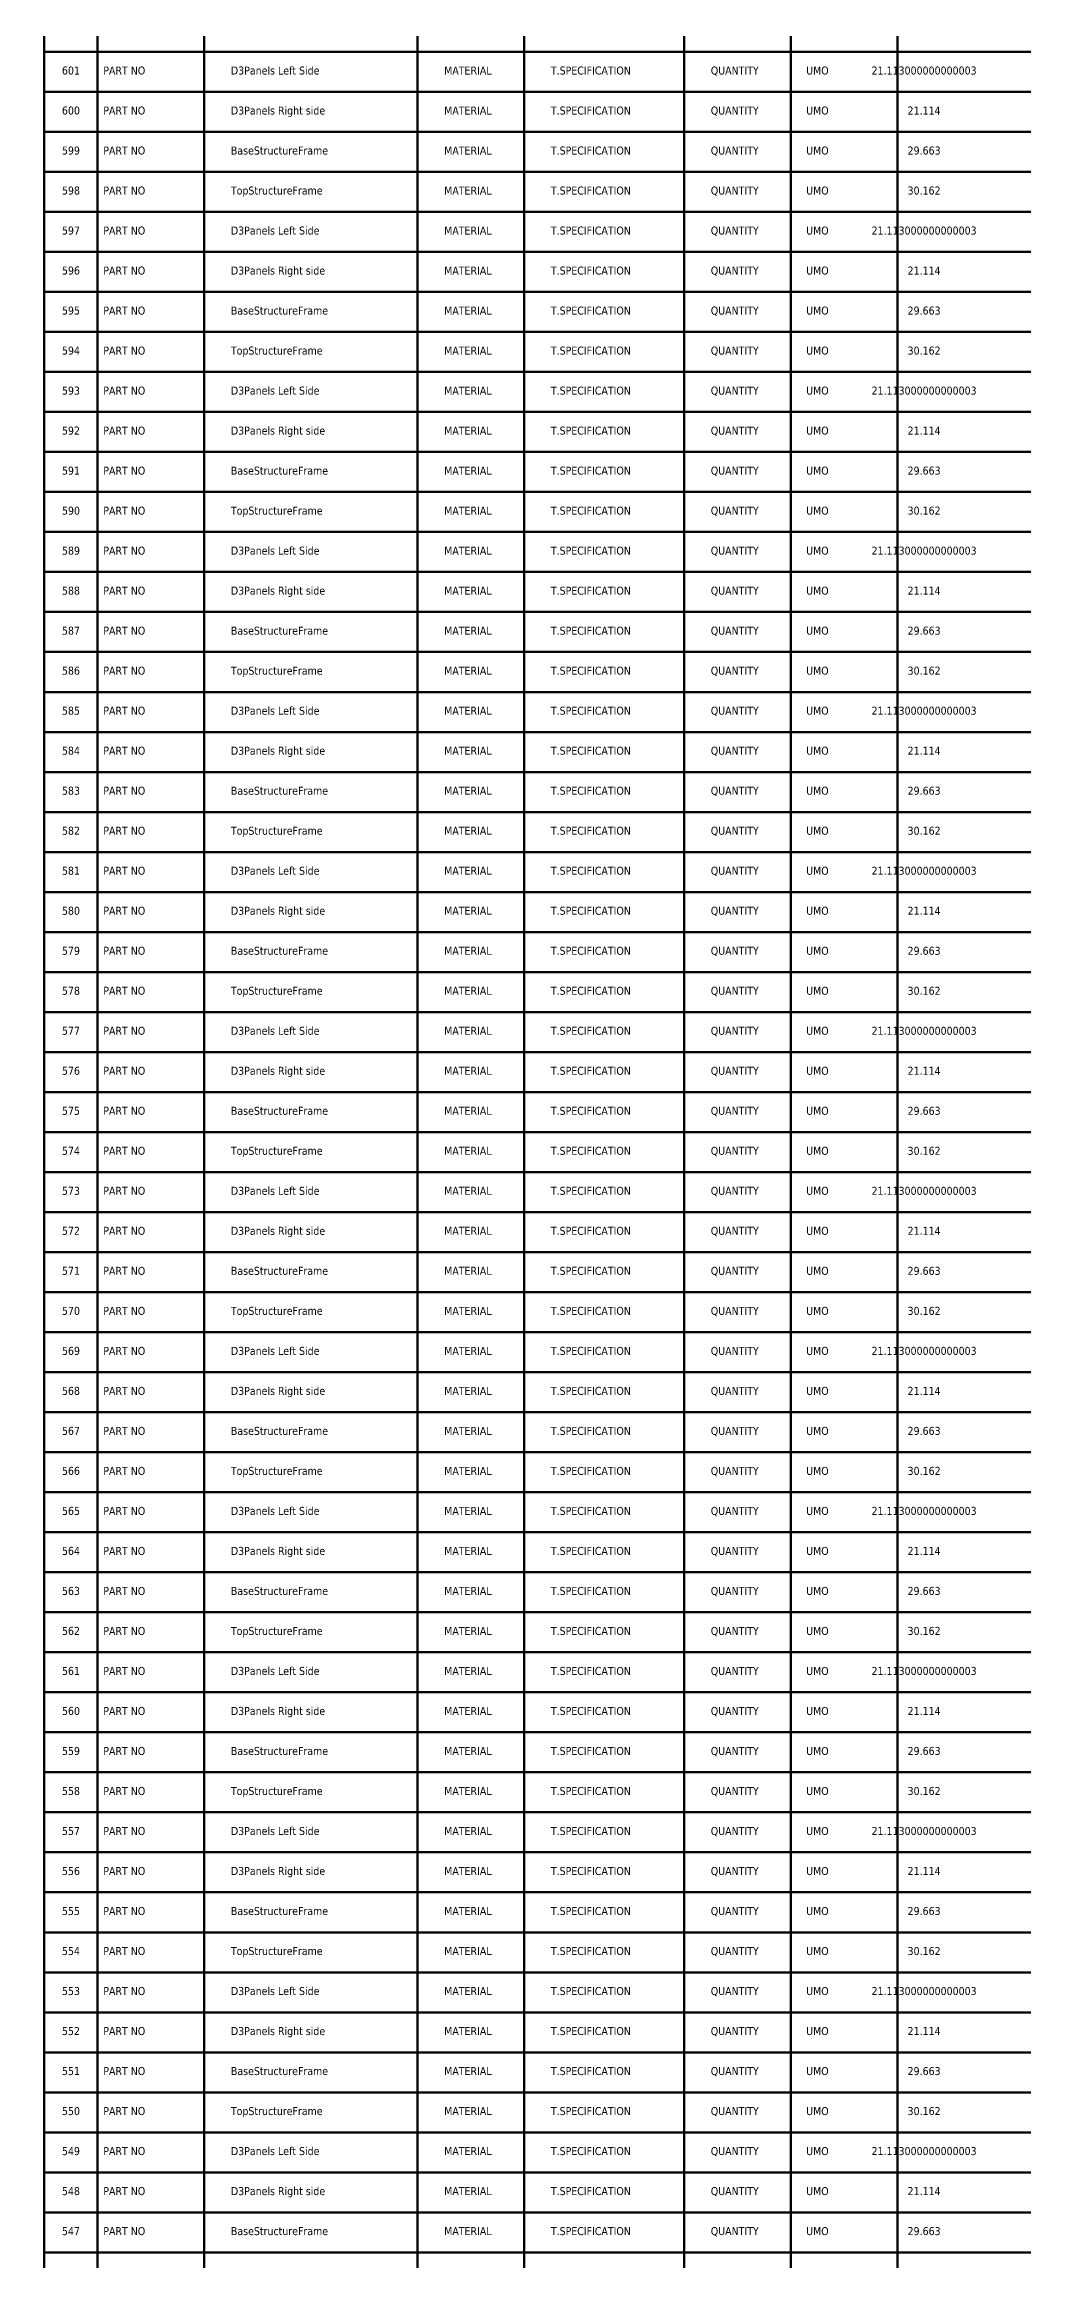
# Model space of a CAD drawing. Header units: metres. Extents: x 849 to 1219, y 30 to 13360.
# Drawn here: x 849 to 1219, y 8362 to 9193 of the extents above; entities that cross this region are included whole.
import ezdxf
from ezdxf.enums import TextEntityAlignment as Align

# ---------------------------------------------------------------- set-up
doc = ezdxf.new("R2010")
doc.units = ezdxf.units.M
doc.layers.add('Default', color=7, linetype='Continuous', lineweight=50, true_color=0x000000)
doc.styles.add('Default', font='tahoma.ttf')

msp = doc.modelspace()

# ---------------------------------------------------------------- linework, layer by layer
at = {"layer": 'Default'}
for p, q in [((849, 160), (849, 13360)), ((869, 13360), (869, 160)), ((909, 13360), (909, 160)), ((989, 13360), (989, 160)), ((1029, 13360), (1029, 160)), ((1089, 13360), (1089, 160)), ((1129, 13360), (1129, 160)), ((1169, 13360), (1169, 160)), ((849, 9190), (1219, 9190)), ((849, 9175), (1219, 9175)), ((849, 9160), (1219, 9160)), ((849, 9145), (1219, 9145)), ((849, 9130), (1219, 9130)), ((849, 9115), (1219, 9115)), ((849, 9100), (1219, 9100)), ((849, 9085), (1219, 9085)), ((849, 9070), (1219, 9070)), ((849, 9055), (1219, 9055)), ((849, 9040), (1219, 9040)), ((849, 9025), (1219, 9025)), ((849, 9010), (1219, 9010)), ((849, 8995), (1219, 8995)), ((849, 8980), (1219, 8980)), ((849, 8965), (1219, 8965)), ((849, 8950), (1219, 8950)), ((849, 8935), (1219, 8935)), ((849, 8920), (1219, 8920)), ((849, 8905), (1219, 8905)), ((849, 8890), (1219, 8890)), ((849, 8875), (1219, 8875)), ((849, 8860), (1219, 8860)), ((849, 8845), (1219, 8845)), ((849, 8830), (1219, 8830)), ((849, 8815), (1219, 8815)), ((849, 8800), (1219, 8800)), ((849, 8785), (1219, 8785)), ((849, 8770), (1219, 8770)), ((849, 8755), (1219, 8755)), ((849, 8740), (1219, 8740)), ((849, 8725), (1219, 8725)), ((849, 8710), (1219, 8710)), ((849, 8695), (1219, 8695)), ((849, 8680), (1219, 8680)), ((849, 8665), (1219, 8665)), ((849, 8650), (1219, 8650)), ((849, 8635), (1219, 8635)), ((849, 8620), (1219, 8620)), ((849, 8605), (1219, 8605)), ((849, 8590), (1219, 8590)), ((849, 8575), (1219, 8575)), ((849, 8560), (1219, 8560)), ((849, 8545), (1219, 8545)), ((849, 8530), (1219, 8530)), ((849, 8515), (1219, 8515)), ((849, 8500), (1219, 8500)), ((849, 8485), (1219, 8485)), ((849, 8470), (1219, 8470)), ((849, 8455), (1219, 8455)), ((849, 8440), (1219, 8440)), ((849, 8425), (1219, 8425)), ((849, 8410), (1219, 8410)), ((849, 8395), (1219, 8395)), ((849, 8380), (1219, 8380)), ((849, 8365), (1219, 8365))]:
    msp.add_line(p, q, dxfattribs=at)

# ---------------------------------------------------------------- texts
at = {"layer": 'Default', "style": 'Default'}
for s, p in [('601', (859, 9183)), ('PART NO', (879, 9183)), ('UMO', (1139, 9183)), ('21.113000000000003', (1179, 9183)), ('600', (859, 9168)), ('PART NO', (879, 9168)), ('UMO', (1139, 9168)), ('21.114', (1179, 9168)), ('599', (859, 9153)), ('PART NO', (879, 9153)), ('UMO', (1139, 9153)), ('29.663', (1179, 9153)), ('598', (859, 9138)), ('PART NO', (879, 9138)), ('UMO', (1139, 9138)), ('30.162', (1179, 9138)), ('597', (859, 9123)), ('PART NO', (879, 9123)), ('UMO', (1139, 9123)), ('21.113000000000003', (1179, 9123)), ('596', (859, 9108)), ('PART NO', (879, 9108)), ('UMO', (1139, 9108)), ('21.114', (1179, 9108)), ('595', (859, 9093)), ('PART NO', (879, 9093)), ('UMO', (1139, 9093)), ('29.663', (1179, 9093)), ('594', (859, 9078)), ('PART NO', (879, 9078)), ('UMO', (1139, 9078)), ('30.162', (1179, 9078)), ('593', (859, 9063)), ('PART NO', (879, 9063)), ('UMO', (1139, 9063)), ('21.113000000000003', (1179, 9063)), ('592', (859, 9048)), ('PART NO', (879, 9048)), ('UMO', (1139, 9048)), ('21.114', (1179, 9048)), ('591', (859, 9033)), ('PART NO', (879, 9033)), ('UMO', (1139, 9033)), ('29.663', (1179, 9033)), ('590', (859, 9018)), ('PART NO', (879, 9018)), ('UMO', (1139, 9018)), ('30.162', (1179, 9018)), ('589', (859, 9003)), ('PART NO', (879, 9003)), ('UMO', (1139, 9003)), ('21.113000000000003', (1179, 9003)), ('588', (859, 8988)), ('PART NO', (879, 8988)), ('UMO', (1139, 8988)), ('21.114', (1179, 8988)), ('587', (859, 8973)), ('PART NO', (879, 8973)), ('UMO', (1139, 8973)), ('29.663', (1179, 8973)), ('586', (859, 8958)), ('PART NO', (879, 8958)), ('UMO', (1139, 8958)), ('30.162', (1179, 8958)), ('585', (859, 8943)), ('PART NO', (879, 8943)), ('UMO', (1139, 8943)), ('21.113000000000003', (1179, 8943)), ('584', (859, 8928)), ('PART NO', (879, 8928)), ('UMO', (1139, 8928)), ('21.114', (1179, 8928)), ('583', (859, 8913)), ('PART NO', (879, 8913)), ('UMO', (1139, 8913)), ('29.663', (1179, 8913)), ('582', (859, 8898)), ('PART NO', (879, 8898)), ('UMO', (1139, 8898)), ('30.162', (1179, 8898)), ('581', (859, 8883)), ('PART NO', (879, 8883)), ('UMO', (1139, 8883)), ('21.113000000000003', (1179, 8883)), ('580', (859, 8868)), ('PART NO', (879, 8868)), ('UMO', (1139, 8868)), ('21.114', (1179, 8868)), ('579', (859, 8853)), ('PART NO', (879, 8853)), ('UMO', (1139, 8853)), ('29.663', (1179, 8853)), ('578', (859, 8838)), ('PART NO', (879, 8838)), ('UMO', (1139, 8838)), ('30.162', (1179, 8838)), ('577', (859, 8823)), ('PART NO', (879, 8823)), ('UMO', (1139, 8823)), ('21.113000000000003', (1179, 8823)), ('576', (859, 8808)), ('PART NO', (879, 8808)), ('UMO', (1139, 8808)), ('21.114', (1179, 8808)), ('575', (859, 8793)), ('PART NO', (879, 8793)), ('UMO', (1139, 8793)), ('29.663', (1179, 8793)), ('574', (859, 8778)), ('PART NO', (879, 8778)), ('UMO', (1139, 8778)), ('30.162', (1179, 8778)), ('573', (859, 8763)), ('PART NO', (879, 8763)), ('UMO', (1139, 8763)), ('21.113000000000003', (1179, 8763)), ('572', (859, 8748)), ('PART NO', (879, 8748)), ('UMO', (1139, 8748)), ('21.114', (1179, 8748)), ('571', (859, 8733)), ('PART NO', (879, 8733)), ('UMO', (1139, 8733)), ('29.663', (1179, 8733)), ('570', (859, 8718)), ('PART NO', (879, 8718)), ('UMO', (1139, 8718)), ('30.162', (1179, 8718)), ('569', (859, 8703)), ('PART NO', (879, 8703)), ('UMO', (1139, 8703)), ('21.113000000000003', (1179, 8703)), ('568', (859, 8688)), ('PART NO', (879, 8688)), ('UMO', (1139, 8688)), ('21.114', (1179, 8688)), ('567', (859, 8673)), ('PART NO', (879, 8673)), ('UMO', (1139, 8673)), ('29.663', (1179, 8673)), ('566', (859, 8658)), ('PART NO', (879, 8658)), ('UMO', (1139, 8658)), ('30.162', (1179, 8658)), ('565', (859, 8643)), ('PART NO', (879, 8643)), ('UMO', (1139, 8643)), ('21.113000000000003', (1179, 8643)), ('564', (859, 8628)), ('PART NO', (879, 8628)), ('UMO', (1139, 8628)), ('21.114', (1179, 8628)), ('563', (859, 8613)), ('PART NO', (879, 8613)), ('UMO', (1139, 8613)), ('29.663', (1179, 8613)), ('562', (859, 8598)), ('PART NO', (879, 8598)), ('UMO', (1139, 8598)), ('30.162', (1179, 8598)), ('561', (859, 8583)), ('PART NO', (879, 8583)), ('UMO', (1139, 8583)), ('21.113000000000003', (1179, 8583)), ('560', (859, 8568)), ('PART NO', (879, 8568)), ('UMO', (1139, 8568)), ('21.114', (1179, 8568)), ('559', (859, 8553)), ('PART NO', (879, 8553)), ('UMO', (1139, 8553)), ('29.663', (1179, 8553)), ('558', (859, 8538)), ('PART NO', (879, 8538)), ('UMO', (1139, 8538)), ('30.162', (1179, 8538)), ('557', (859, 8523)), ('PART NO', (879, 8523)), ('UMO', (1139, 8523)), ('21.113000000000003', (1179, 8523)), ('556', (859, 8508)), ('PART NO', (879, 8508)), ('UMO', (1139, 8508)), ('21.114', (1179, 8508)), ('555', (859, 8493)), ('PART NO', (879, 8493)), ('UMO', (1139, 8493)), ('29.663', (1179, 8493)), ('554', (859, 8478)), ('PART NO', (879, 8478)), ('UMO', (1139, 8478)), ('30.162', (1179, 8478)), ('553', (859, 8463)), ('PART NO', (879, 8463)), ('UMO', (1139, 8463)), ('21.113000000000003', (1179, 8463)), ('552', (859, 8448)), ('PART NO', (879, 8448)), ('UMO', (1139, 8448)), ('21.114', (1179, 8448)), ('551', (859, 8433)), ('PART NO', (879, 8433)), ('UMO', (1139, 8433)), ('29.663', (1179, 8433)), ('550', (859, 8418)), ('PART NO', (879, 8418)), ('UMO', (1139, 8418)), ('30.162', (1179, 8418)), ('549', (859, 8403)), ('PART NO', (879, 8403)), ('UMO', (1139, 8403)), ('21.113000000000003', (1179, 8403)), ('548', (859, 8388)), ('PART NO', (879, 8388)), ('UMO', (1139, 8388)), ('21.114', (1179, 8388)), ('547', (859, 8373)), ('PART NO', (879, 8373)), ('UMO', (1139, 8373)), ('29.663', (1179, 8373))]:
    msp.add_text(s, height=3, dxfattribs=at).set_placement(p, align=Align.MIDDLE_CENTER)
for s, p in [('D3Panels Left Side', (919, 9183)), ('MATERIAL', (999, 9183)), ('T.SPECIFICATION', (1039, 9183)), ('QUANTITY', (1099, 9183)), ('D3Panels Right side', (919, 9168)), ('MATERIAL', (999, 9168)), ('T.SPECIFICATION', (1039, 9168)), ('QUANTITY', (1099, 9168)), ('BaseStructureFrame', (919, 9153)), ('MATERIAL', (999, 9153)), ('T.SPECIFICATION', (1039, 9153)), ('QUANTITY', (1099, 9153)), ('TopStructureFrame', (919, 9138)), ('MATERIAL', (999, 9138)), ('T.SPECIFICATION', (1039, 9138)), ('QUANTITY', (1099, 9138)), ('D3Panels Left Side', (919, 9123)), ('MATERIAL', (999, 9123)), ('T.SPECIFICATION', (1039, 9123)), ('QUANTITY', (1099, 9123)), ('D3Panels Right side', (919, 9108)), ('MATERIAL', (999, 9108)), ('T.SPECIFICATION', (1039, 9108)), ('QUANTITY', (1099, 9108)), ('BaseStructureFrame', (919, 9093)), ('MATERIAL', (999, 9093)), ('T.SPECIFICATION', (1039, 9093)), ('QUANTITY', (1099, 9093)), ('TopStructureFrame', (919, 9078)), ('MATERIAL', (999, 9078)), ('T.SPECIFICATION', (1039, 9078)), ('QUANTITY', (1099, 9078)), ('D3Panels Left Side', (919, 9063)), ('MATERIAL', (999, 9063)), ('T.SPECIFICATION', (1039, 9063)), ('QUANTITY', (1099, 9063)), ('D3Panels Right side', (919, 9048)), ('MATERIAL', (999, 9048)), ('T.SPECIFICATION', (1039, 9048)), ('QUANTITY', (1099, 9048)), ('BaseStructureFrame', (919, 9033)), ('MATERIAL', (999, 9033)), ('T.SPECIFICATION', (1039, 9033)), ('QUANTITY', (1099, 9033)), ('TopStructureFrame', (919, 9018)), ('MATERIAL', (999, 9018)), ('T.SPECIFICATION', (1039, 9018)), ('QUANTITY', (1099, 9018)), ('D3Panels Left Side', (919, 9003)), ('MATERIAL', (999, 9003)), ('T.SPECIFICATION', (1039, 9003)), ('QUANTITY', (1099, 9003)), ('D3Panels Right side', (919, 8988)), ('MATERIAL', (999, 8988)), ('T.SPECIFICATION', (1039, 8988)), ('QUANTITY', (1099, 8988)), ('BaseStructureFrame', (919, 8973)), ('MATERIAL', (999, 8973)), ('T.SPECIFICATION', (1039, 8973)), ('QUANTITY', (1099, 8973)), ('TopStructureFrame', (919, 8958)), ('MATERIAL', (999, 8958)), ('T.SPECIFICATION', (1039, 8958)), ('QUANTITY', (1099, 8958)), ('D3Panels Left Side', (919, 8943)), ('MATERIAL', (999, 8943)), ('T.SPECIFICATION', (1039, 8943)), ('QUANTITY', (1099, 8943)), ('D3Panels Right side', (919, 8928)), ('MATERIAL', (999, 8928)), ('T.SPECIFICATION', (1039, 8928)), ('QUANTITY', (1099, 8928)), ('BaseStructureFrame', (919, 8913)), ('MATERIAL', (999, 8913)), ('T.SPECIFICATION', (1039, 8913)), ('QUANTITY', (1099, 8913)), ('TopStructureFrame', (919, 8898)), ('MATERIAL', (999, 8898)), ('T.SPECIFICATION', (1039, 8898)), ('QUANTITY', (1099, 8898)), ('D3Panels Left Side', (919, 8883)), ('MATERIAL', (999, 8883)), ('T.SPECIFICATION', (1039, 8883)), ('QUANTITY', (1099, 8883)), ('D3Panels Right side', (919, 8868)), ('MATERIAL', (999, 8868)), ('T.SPECIFICATION', (1039, 8868)), ('QUANTITY', (1099, 8868)), ('BaseStructureFrame', (919, 8853)), ('MATERIAL', (999, 8853)), ('T.SPECIFICATION', (1039, 8853)), ('QUANTITY', (1099, 8853)), ('TopStructureFrame', (919, 8838)), ('MATERIAL', (999, 8838)), ('T.SPECIFICATION', (1039, 8838)), ('QUANTITY', (1099, 8838)), ('D3Panels Left Side', (919, 8823)), ('MATERIAL', (999, 8823)), ('T.SPECIFICATION', (1039, 8823)), ('QUANTITY', (1099, 8823)), ('D3Panels Right side', (919, 8808)), ('MATERIAL', (999, 8808)), ('T.SPECIFICATION', (1039, 8808)), ('QUANTITY', (1099, 8808)), ('BaseStructureFrame', (919, 8793)), ('MATERIAL', (999, 8793)), ('T.SPECIFICATION', (1039, 8793)), ('QUANTITY', (1099, 8793)), ('TopStructureFrame', (919, 8778)), ('MATERIAL', (999, 8778)), ('T.SPECIFICATION', (1039, 8778)), ('QUANTITY', (1099, 8778)), ('D3Panels Left Side', (919, 8763)), ('MATERIAL', (999, 8763)), ('T.SPECIFICATION', (1039, 8763)), ('QUANTITY', (1099, 8763)), ('D3Panels Right side', (919, 8748)), ('MATERIAL', (999, 8748)), ('T.SPECIFICATION', (1039, 8748)), ('QUANTITY', (1099, 8748)), ('BaseStructureFrame', (919, 8733)), ('MATERIAL', (999, 8733)), ('T.SPECIFICATION', (1039, 8733)), ('QUANTITY', (1099, 8733)), ('TopStructureFrame', (919, 8718)), ('MATERIAL', (999, 8718)), ('T.SPECIFICATION', (1039, 8718)), ('QUANTITY', (1099, 8718)), ('D3Panels Left Side', (919, 8703)), ('MATERIAL', (999, 8703)), ('T.SPECIFICATION', (1039, 8703)), ('QUANTITY', (1099, 8703)), ('D3Panels Right side', (919, 8688)), ('MATERIAL', (999, 8688)), ('T.SPECIFICATION', (1039, 8688)), ('QUANTITY', (1099, 8688)), ('BaseStructureFrame', (919, 8673)), ('MATERIAL', (999, 8673)), ('T.SPECIFICATION', (1039, 8673)), ('QUANTITY', (1099, 8673)), ('TopStructureFrame', (919, 8658)), ('MATERIAL', (999, 8658)), ('T.SPECIFICATION', (1039, 8658)), ('QUANTITY', (1099, 8658)), ('D3Panels Left Side', (919, 8643)), ('MATERIAL', (999, 8643)), ('T.SPECIFICATION', (1039, 8643)), ('QUANTITY', (1099, 8643)), ('D3Panels Right side', (919, 8628)), ('MATERIAL', (999, 8628)), ('T.SPECIFICATION', (1039, 8628)), ('QUANTITY', (1099, 8628)), ('BaseStructureFrame', (919, 8613)), ('MATERIAL', (999, 8613)), ('T.SPECIFICATION', (1039, 8613)), ('QUANTITY', (1099, 8613)), ('TopStructureFrame', (919, 8598)), ('MATERIAL', (999, 8598)), ('T.SPECIFICATION', (1039, 8598)), ('QUANTITY', (1099, 8598)), ('D3Panels Left Side', (919, 8583)), ('MATERIAL', (999, 8583)), ('T.SPECIFICATION', (1039, 8583)), ('QUANTITY', (1099, 8583)), ('D3Panels Right side', (919, 8568)), ('MATERIAL', (999, 8568)), ('T.SPECIFICATION', (1039, 8568)), ('QUANTITY', (1099, 8568)), ('BaseStructureFrame', (919, 8553)), ('MATERIAL', (999, 8553)), ('T.SPECIFICATION', (1039, 8553)), ('QUANTITY', (1099, 8553)), ('TopStructureFrame', (919, 8538)), ('MATERIAL', (999, 8538)), ('T.SPECIFICATION', (1039, 8538)), ('QUANTITY', (1099, 8538)), ('D3Panels Left Side', (919, 8523)), ('MATERIAL', (999, 8523)), ('T.SPECIFICATION', (1039, 8523)), ('QUANTITY', (1099, 8523)), ('D3Panels Right side', (919, 8508)), ('MATERIAL', (999, 8508)), ('T.SPECIFICATION', (1039, 8508)), ('QUANTITY', (1099, 8508)), ('BaseStructureFrame', (919, 8493)), ('MATERIAL', (999, 8493)), ('T.SPECIFICATION', (1039, 8493)), ('QUANTITY', (1099, 8493)), ('TopStructureFrame', (919, 8478)), ('MATERIAL', (999, 8478)), ('T.SPECIFICATION', (1039, 8478)), ('QUANTITY', (1099, 8478)), ('D3Panels Left Side', (919, 8463)), ('MATERIAL', (999, 8463)), ('T.SPECIFICATION', (1039, 8463)), ('QUANTITY', (1099, 8463)), ('D3Panels Right side', (919, 8448)), ('MATERIAL', (999, 8448)), ('T.SPECIFICATION', (1039, 8448)), ('QUANTITY', (1099, 8448)), ('BaseStructureFrame', (919, 8433)), ('MATERIAL', (999, 8433)), ('T.SPECIFICATION', (1039, 8433)), ('QUANTITY', (1099, 8433)), ('TopStructureFrame', (919, 8418)), ('MATERIAL', (999, 8418)), ('T.SPECIFICATION', (1039, 8418)), ('QUANTITY', (1099, 8418)), ('D3Panels Left Side', (919, 8403)), ('MATERIAL', (999, 8403)), ('T.SPECIFICATION', (1039, 8403)), ('QUANTITY', (1099, 8403)), ('D3Panels Right side', (919, 8388)), ('MATERIAL', (999, 8388)), ('T.SPECIFICATION', (1039, 8388)), ('QUANTITY', (1099, 8388)), ('BaseStructureFrame', (919, 8373)), ('MATERIAL', (999, 8373)), ('T.SPECIFICATION', (1039, 8373)), ('QUANTITY', (1099, 8373))]:
    msp.add_text(s, height=3, dxfattribs=at).set_placement(p, align=Align.MIDDLE_LEFT)

doc.saveas('drawing.dxf')
